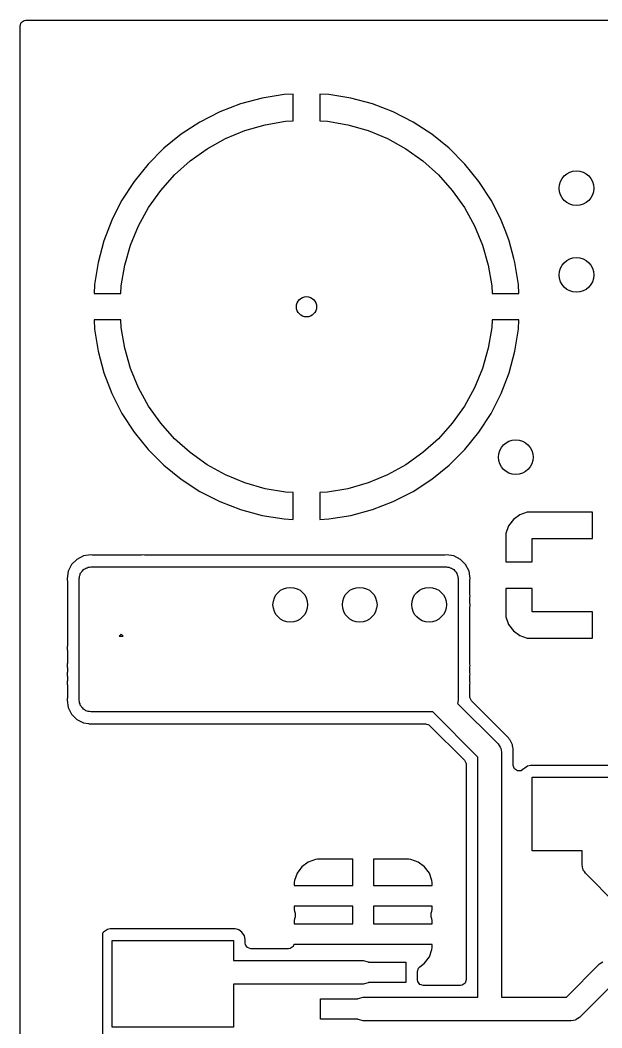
# Model space of a CAD drawing. Extents: x 5.05 to 6.64, y -4.73 to -3.54.
# Drawn here: x 5.051 to 5.448, y -4.225 to -3.539 of the extents above; entities that cross this region are included whole.
import ezdxf

# ---------------------------------------------------------------- set-up
doc = ezdxf.new("R2010")
doc.units = 0
doc.header["$MEASUREMENT"] = 0
doc.layers.add('BLACK', color=7, linetype='CONTINUOUS')

msp = doc.modelspace()

# ---------------------------------------------------------------- linework, layer by layer
at = {"layer": 'BLACK', "linetype": 'CONTINUOUS'}
for p, q in [((5.05144, -3.5429), (5.0522, -3.54057)), ((5.05144, -3.74298), (5.05144, -3.5429)), ((5.0522, -3.54057), (5.05418, -3.53913)), ((5.05418, -3.53913), (5.0554, -3.53894)), ((5.0554, -3.53894), (6.6376, -3.53894)), ((5.21632, -3.592), (5.20164, -3.59594)), ((5.23133, -3.58963), (5.21632, -3.592)), ((5.21632, -3.592), (5.21632, -3.592)), ((5.23752, -3.5893), (5.23133, -3.58963)), ((5.23133, -3.58963), (5.23133, -3.58963)), ((5.23752, -3.6075), (5.23752, -3.5893)), ((5.23752, -3.5893), (5.23752, -3.5893)), ((5.26167, -3.58963), (5.25548, -3.5893)), ((5.25548, -3.5893), (5.25548, -3.6075)), ((5.27668, -3.592), (5.26167, -3.58963)), ((5.29136, -3.59594), (5.27668, -3.592)), ((5.27668, -3.592), (5.27668, -3.592)), ((5.20164, -3.59594), (5.18746, -3.60138)), ((5.30554, -3.60138), (5.29136, -3.59594)), ((5.18745, -3.60138), (5.17392, -3.60828)), ((5.18746, -3.60138), (5.18745, -3.60138)), ((5.30555, -3.60138), (5.30554, -3.60138)), ((5.31908, -3.60828), (5.30555, -3.60138)), ((5.17392, -3.60828), (5.16117, -3.61656)), ((5.17392, -3.60828), (5.17392, -3.60828)), ((5.1914, -3.61958), (5.20455, -3.61413)), ((5.20455, -3.61413), (5.21824, -3.61018)), ((5.21824, -3.61018), (5.23228, -3.6078)), ((5.23228, -3.6078), (5.23752, -3.6075)), ((5.25548, -3.6075), (5.26072, -3.6078)), ((5.26072, -3.6078), (5.27476, -3.61018)), ((5.27476, -3.61018), (5.28845, -3.61413)), ((5.28845, -3.61413), (5.3016, -3.61958)), ((5.33183, -3.61656), (5.31908, -3.60828)), ((5.31908, -3.60828), (5.31908, -3.60828)), ((5.16117, -3.61656), (5.14936, -3.62612)), ((5.17893, -3.62647), (5.1914, -3.61958)), ((5.3016, -3.61958), (5.31407, -3.62647)), ((5.34364, -3.62612), (5.33183, -3.61656)), ((5.33183, -3.61656), (5.33183, -3.61656)), ((5.14936, -3.62612), (5.13862, -3.63686)), ((5.16732, -3.63471), (5.17893, -3.62647)), ((5.31407, -3.62647), (5.32568, -3.63471)), ((5.35438, -3.63686), (5.34364, -3.62612)), ((5.1567, -3.6442), (5.16732, -3.63471)), ((5.32568, -3.63471), (5.3363, -3.6442)), ((5.13862, -3.63686), (5.12906, -3.64867)), ((5.36394, -3.64867), (5.35438, -3.63686)), ((5.14721, -3.65482), (5.1567, -3.6442)), ((5.3363, -3.6442), (5.34579, -3.65482)), ((5.12906, -3.64867), (5.12078, -3.66142)), ((5.13897, -3.66643), (5.14721, -3.65482)), ((5.34579, -3.65482), (5.35403, -3.66643)), ((5.37222, -3.66142), (5.36394, -3.64867)), ((5.12078, -3.66142), (5.11388, -3.67495)), ((5.12078, -3.66142), (5.12078, -3.66142)), ((5.37912, -3.67495), (5.37222, -3.66142)), ((5.37222, -3.66142), (5.37222, -3.66142)), ((5.13208, -3.6789), (5.13897, -3.66643)), ((5.35403, -3.66643), (5.36092, -3.6789)), ((5.11388, -3.67496), (5.10844, -3.68914)), ((5.11388, -3.67495), (5.11388, -3.67496)), ((5.37912, -3.67496), (5.37912, -3.67495)), ((5.38224, -3.68309), (5.37912, -3.67496)), ((5.12663, -3.69205), (5.13208, -3.6789)), ((5.36092, -3.6789), (5.36637, -3.69205)), ((5.10844, -3.68914), (5.1045, -3.70382)), ((5.38456, -3.68914), (5.38224, -3.68309)), ((5.38775, -3.70106), (5.38456, -3.68914)), ((5.12268, -3.70574), (5.12663, -3.69205)), ((5.36637, -3.69205), (5.37032, -3.70574)), ((5.3885, -3.70382), (5.38775, -3.70106)), ((5.1045, -3.70382), (5.10213, -3.71883)), ((5.1045, -3.70382), (5.1045, -3.70382)), ((5.1203, -3.71978), (5.12268, -3.70574)), ((5.37032, -3.70574), (5.3727, -3.71978)), ((5.39087, -3.71883), (5.3885, -3.70382)), ((5.3885, -3.70382), (5.3885, -3.70382)), ((5.10213, -3.71883), (5.1018, -3.72502)), ((5.10213, -3.71883), (5.10213, -3.71883)), ((5.12, -3.72502), (5.1203, -3.71978)), ((5.3727, -3.71978), (5.373, -3.72502)), ((5.3912, -3.72502), (5.39087, -3.71883)), ((5.39087, -3.71883), (5.39087, -3.71883)), ((5.1018, -3.72502), (5.1018, -3.72502)), ((5.1018, -3.72502), (5.12, -3.72502)), ((5.373, -3.72502), (5.3912, -3.72502)), ((5.3912, -3.72502), (5.3912, -3.72502)), ((5.05144, -4.00172), (5.05144, -3.74298)), ((5.12, -3.74298), (5.1018, -3.74298)), ((5.1018, -3.74298), (5.10213, -3.74917)), ((5.1203, -3.74822), (5.12, -3.74298)), ((5.373, -3.74298), (5.3727, -3.74822)), ((5.3912, -3.74298), (5.373, -3.74298)), ((5.39087, -3.74917), (5.3912, -3.74298)), ((5.10213, -3.74917), (5.10213, -3.74917)), ((5.10213, -3.74917), (5.1045, -3.76418)), ((5.12268, -3.76226), (5.1203, -3.74822)), ((5.3727, -3.74822), (5.37032, -3.76226)), ((5.3885, -3.76418), (5.39087, -3.74917)), ((5.39087, -3.74917), (5.39087, -3.74917)), ((5.1045, -3.76418), (5.1045, -3.76418)), ((5.1045, -3.76418), (5.10844, -3.77886)), ((5.12663, -3.77595), (5.12268, -3.76226)), ((5.37032, -3.76226), (5.36637, -3.77595)), ((5.38456, -3.77886), (5.3885, -3.76418)), ((5.3885, -3.76418), (5.3885, -3.76418)), ((5.13208, -3.7891), (5.12663, -3.77595)), ((5.36637, -3.77595), (5.36092, -3.7891)), ((5.10844, -3.77886), (5.11388, -3.79304)), ((5.37912, -3.79304), (5.38456, -3.77886)), ((5.13897, -3.80157), (5.13208, -3.7891)), ((5.36092, -3.7891), (5.35403, -3.80157)), ((5.11388, -3.79304), (5.11388, -3.79305)), ((5.11388, -3.79305), (5.12078, -3.80658)), ((5.37222, -3.80658), (5.37617, -3.79883)), ((5.37617, -3.79883), (5.37912, -3.79305)), ((5.37912, -3.79305), (5.37912, -3.79304)), ((5.14721, -3.81318), (5.13897, -3.80157)), ((5.35403, -3.80157), (5.34579, -3.81318)), ((5.12078, -3.80658), (5.12078, -3.80658)), ((5.12078, -3.80658), (5.12906, -3.81933)), ((5.36394, -3.81933), (5.37222, -3.80658)), ((5.37222, -3.80658), (5.37222, -3.80658)), ((5.12906, -3.81933), (5.12906, -3.81933)), ((5.12906, -3.81933), (5.13862, -3.83114)), ((5.1567, -3.8238), (5.14721, -3.81318)), ((5.34579, -3.81318), (5.3363, -3.8238)), ((5.35438, -3.83114), (5.36394, -3.81933)), ((5.36394, -3.81933), (5.36394, -3.81933)), ((5.16732, -3.83329), (5.1567, -3.8238)), ((5.3363, -3.8238), (5.32568, -3.83329)), ((5.13862, -3.83114), (5.14936, -3.84188)), ((5.17893, -3.84153), (5.16732, -3.83329)), ((5.32568, -3.83329), (5.31407, -3.84153)), ((5.34364, -3.84188), (5.35438, -3.83114)), ((5.14936, -3.84188), (5.16117, -3.85144)), ((5.1914, -3.84842), (5.17893, -3.84153)), ((5.31407, -3.84153), (5.3016, -3.84842)), ((5.33183, -3.85144), (5.34364, -3.84188)), ((5.16117, -3.85144), (5.16117, -3.85144)), ((5.16117, -3.85144), (5.17392, -3.85972)), ((5.20455, -3.85387), (5.1914, -3.84842)), ((5.21824, -3.85782), (5.20455, -3.85387)), ((5.28845, -3.85387), (5.27476, -3.85782)), ((5.3016, -3.84842), (5.28845, -3.85387)), ((5.31908, -3.85972), (5.33183, -3.85144)), ((5.33183, -3.85144), (5.33183, -3.85144)), ((5.17392, -3.85972), (5.17392, -3.85972)), ((5.17392, -3.85972), (5.18745, -3.86662)), ((5.23228, -3.8602), (5.21824, -3.85782)), ((5.23752, -3.8605), (5.23228, -3.8602)), ((5.23752, -3.8787), (5.23752, -3.8605)), ((5.26072, -3.8602), (5.25548, -3.8605)), ((5.25548, -3.8605), (5.25548, -3.8787)), ((5.27476, -3.85782), (5.26072, -3.8602)), ((5.30555, -3.86662), (5.31908, -3.85972)), ((5.31908, -3.85972), (5.31908, -3.85972)), ((5.18745, -3.86662), (5.18746, -3.86662)), ((5.18746, -3.86662), (5.20164, -3.87206)), ((5.29136, -3.87206), (5.30554, -3.86662)), ((5.30554, -3.86662), (5.30555, -3.86662)), ((5.20164, -3.87206), (5.21632, -3.876)), ((5.27668, -3.876), (5.29136, -3.87206)), ((5.39686, -3.87382), (5.39175, -3.87561)), ((5.39808, -3.87371), (5.39686, -3.87382)), ((5.44126, -3.87371), (5.39808, -3.87371)), ((5.44126, -3.89168), (5.44126, -3.87371)), ((5.21632, -3.876), (5.21632, -3.876)), ((5.21632, -3.876), (5.23133, -3.87837)), ((5.23133, -3.87837), (5.23133, -3.87837)), ((5.23133, -3.87837), (5.23752, -3.8787)), ((5.23752, -3.8787), (5.23752, -3.8787)), ((5.25548, -3.8787), (5.26167, -3.87837)), ((5.25548, -3.8787), (5.25548, -3.8787)), ((5.26167, -3.87837), (5.27668, -3.876)), ((5.27668, -3.876), (5.27668, -3.876)), ((5.38739, -3.87883), (5.38417, -3.88319)), ((5.39175, -3.87561), (5.38739, -3.87883)), ((5.38239, -3.8883), (5.38227, -3.88951)), ((5.38417, -3.88319), (5.38239, -3.8883)), ((5.38227, -3.88951), (5.38227, -3.90769)), ((5.40024, -3.90769), (5.40024, -3.89168)), ((5.40024, -3.89168), (5.44126, -3.89168)), ((5.09012, -3.90592), (5.08653, -3.90951)), ((5.09464, -3.90361), (5.09012, -3.90592)), ((5.09965, -3.90282), (5.09464, -3.90361)), ((5.09464, -3.90361), (5.09464, -3.90361)), ((5.1006, -3.90297), (5.09965, -3.90282)), ((5.09965, -3.90282), (5.09965, -3.90282)), ((5.10122, -3.90302), (5.1006, -3.90297)), ((5.13351, -3.90302), (5.10122, -3.90302)), ((5.13413, -3.90297), (5.13351, -3.90302)), ((5.13508, -3.90282), (5.13413, -3.90297)), ((5.13604, -3.90297), (5.13508, -3.90282)), ((5.13508, -3.90282), (5.13508, -3.90282)), ((5.13666, -3.90302), (5.13604, -3.90297)), ((5.3402, -3.90302), (5.13666, -3.90302)), ((5.34082, -3.90297), (5.3402, -3.90302)), ((5.34178, -3.90282), (5.34082, -3.90297)), ((5.34679, -3.90361), (5.34178, -3.90282)), ((5.34178, -3.90282), (5.34178, -3.90282)), ((5.35131, -3.90592), (5.34679, -3.90361)), ((5.34679, -3.90361), (5.34679, -3.90361)), ((5.35308, -3.90769), (5.35131, -3.90592)), ((5.35131, -3.90592), (5.35131, -3.90592)), ((5.3549, -3.90951), (5.35308, -3.90769)), ((5.38227, -3.90769), (5.40024, -3.90769)), ((5.08422, -3.91403), (5.0837, -3.91735)), ((5.08653, -3.90951), (5.08422, -3.91403)), ((5.08422, -3.91403), (5.08422, -3.91403)), ((5.09224, -3.91645), (5.09244, -3.91557)), ((5.09244, -3.91557), (5.093, -3.91486)), ((5.093, -3.91486), (5.09339, -3.91405)), ((5.09339, -3.91405), (5.0941, -3.91349)), ((5.0941, -3.91349), (5.09466, -3.91278)), ((5.09466, -3.91278), (5.09547, -3.91239)), ((5.09547, -3.91239), (5.09618, -3.91183)), ((5.09618, -3.91183), (5.09706, -3.91163)), ((5.09706, -3.91163), (5.09787, -3.91124)), ((5.09787, -3.91124), (5.09877, -3.91124)), ((5.09877, -3.91124), (5.09965, -3.91104)), ((5.09965, -3.91104), (5.11146, -3.91104)), ((5.11146, -3.91104), (5.13508, -3.91104)), ((5.13508, -3.91104), (5.34178, -3.91104)), ((5.34178, -3.91104), (5.34265, -3.91124)), ((5.34265, -3.91124), (5.34356, -3.91124)), ((5.34356, -3.91124), (5.34437, -3.91163)), ((5.34437, -3.91163), (5.34525, -3.91183)), ((5.34525, -3.91183), (5.34595, -3.91239)), ((5.34595, -3.91239), (5.34676, -3.91278)), ((5.34676, -3.91278), (5.34733, -3.91349)), ((5.34733, -3.91349), (5.34803, -3.91405)), ((5.34803, -3.91405), (5.34842, -3.91486)), ((5.34842, -3.91486), (5.34898, -3.91557)), ((5.34898, -3.91557), (5.34918, -3.91645)), ((5.3572, -3.91403), (5.3549, -3.90951)), ((5.35773, -3.91735), (5.3572, -3.91403)), ((5.3572, -3.91403), (5.3572, -3.91403)), ((5.0837, -3.91735), (5.08343, -3.91904)), ((5.08343, -3.91904), (5.08343, -3.91904)), ((5.08343, -3.91904), (5.08358, -3.91999)), ((5.08358, -3.91999), (5.08363, -3.92061)), ((5.08363, -3.92061), (5.08363, -3.96471)), ((5.09165, -3.91904), (5.09185, -3.91816)), ((5.09165, -3.96628), (5.09165, -3.91904)), ((5.09185, -3.91726), (5.09224, -3.91645)), ((5.09185, -3.91816), (5.09185, -3.91726)), ((5.34918, -3.91645), (5.34957, -3.91726)), ((5.34957, -3.91726), (5.34957, -3.91816)), ((5.34957, -3.91816), (5.34978, -3.91904)), ((5.34978, -3.91904), (5.34978, -3.93085)), ((5.35799, -3.91904), (5.35773, -3.91735)), ((5.35773, -3.91735), (5.35773, -3.91735)), ((5.3578, -3.92061), (5.35784, -3.91999)), ((5.3578, -3.92566), (5.3578, -3.92061)), ((5.35784, -3.91999), (5.35799, -3.91904)), ((5.3578, -3.92928), (5.3578, -3.92566)), ((5.35784, -3.9299), (5.3578, -3.92928)), ((5.40024, -3.92566), (5.38227, -3.92566)), ((5.38227, -3.92566), (5.38227, -3.94384)), ((5.40024, -3.94168), (5.40024, -3.92566)), ((5.34978, -3.93085), (5.34978, -3.93085)), ((5.34978, -3.93085), (5.34978, -3.97809)), ((5.3578, -3.93242), (5.35784, -3.9318)), ((5.3578, -3.93483), (5.3578, -3.93242)), ((5.35782, -3.93531), (5.3578, -3.93483)), ((5.358, -3.93676), (5.35782, -3.93531)), ((5.35799, -3.93085), (5.35784, -3.9299)), ((5.35784, -3.9318), (5.35799, -3.93085)), ((5.35799, -3.93085), (5.35799, -3.93085)), ((5.3578, -3.93868), (5.35782, -3.9382)), ((5.3578, -3.97652), (5.3578, -3.93868)), ((5.35782, -3.9382), (5.35787, -3.9378)), ((5.35787, -3.9378), (5.358, -3.93676)), ((5.44126, -3.94168), (5.40024, -3.94168)), ((5.44126, -3.95965), (5.44126, -3.94168)), ((5.38227, -3.94384), (5.38239, -3.94506)), ((5.38239, -3.94506), (5.38417, -3.95017)), ((5.38417, -3.95017), (5.38739, -3.95453)), ((5.12032, -3.95693), (5.11896, -3.95828)), ((5.12167, -3.95828), (5.12032, -3.95693)), ((5.38739, -3.95453), (5.39175, -3.95774)), ((5.11896, -3.95828), (5.12167, -3.95828)), ((5.39175, -3.95774), (5.39686, -3.95953)), ((5.39686, -3.95953), (5.39686, -3.95953)), ((5.39686, -3.95953), (5.39808, -3.95965)), ((5.39808, -3.95965), (5.44126, -3.95965)), ((5.08358, -3.96533), (5.08343, -3.96628)), ((5.08343, -3.96628), (5.08355, -3.96704)), ((5.08355, -3.96704), (5.08358, -3.96724)), ((5.08363, -3.96471), (5.08358, -3.96533)), ((5.08358, -3.96724), (5.08363, -3.96786)), ((5.08363, -3.96786), (5.08363, -3.97652)), ((5.09165, -3.97809), (5.09165, -3.96628)), ((5.08358, -3.97714), (5.08343, -3.97809)), ((5.08363, -3.97652), (5.08358, -3.97714)), ((5.35784, -3.97714), (5.3578, -3.97652)), ((5.35799, -3.97809), (5.35784, -3.97714)), ((5.08343, -3.97809), (5.08343, -3.97809)), ((5.08343, -3.97809), (5.08358, -3.97905)), ((5.08358, -3.98305), (5.08343, -3.984)), ((5.08343, -3.984), (5.08343, -3.984)), ((5.08343, -3.984), (5.08358, -3.98495)), ((5.08358, -3.97905), (5.08363, -3.97967)), ((5.08363, -3.98243), (5.08358, -3.98305)), ((5.08363, -3.97967), (5.08363, -3.98243)), ((5.09165, -3.984), (5.09165, -3.97809)), ((5.09165, -3.97809), (5.09165, -3.97809)), ((5.09165, -3.98991), (5.09165, -3.984)), ((5.09165, -3.984), (5.09165, -3.984)), ((5.34978, -3.97809), (5.34978, -3.97809)), ((5.34978, -3.97809), (5.34978, -3.984)), ((5.34978, -3.984), (5.34978, -3.984)), ((5.34978, -3.984), (5.34978, -3.98991)), ((5.3578, -3.97967), (5.35784, -3.97905)), ((5.3578, -3.98243), (5.3578, -3.97967)), ((5.35784, -3.98305), (5.3578, -3.98243)), ((5.35784, -3.97905), (5.35799, -3.97809)), ((5.35799, -3.984), (5.35784, -3.98305)), ((5.35784, -3.98495), (5.35799, -3.984)), ((5.35799, -3.97809), (5.35799, -3.97809)), ((5.35799, -3.984), (5.35799, -3.984)), ((5.08358, -3.98895), (5.08343, -3.98991)), ((5.08343, -3.98991), (5.08343, -3.98991)), ((5.08343, -3.98991), (5.08358, -3.99086)), ((5.08358, -3.98495), (5.08363, -3.98557)), ((5.08363, -3.98833), (5.08358, -3.98895)), ((5.08358, -3.99086), (5.08363, -3.99148)), ((5.08363, -3.98557), (5.08363, -3.98833)), ((5.09165, -4.00172), (5.09165, -3.98991)), ((5.09165, -3.98991), (5.09165, -3.98991)), ((5.34978, -3.98991), (5.34978, -3.98991)), ((5.34978, -3.98991), (5.34978, -4.00172)), ((5.3578, -3.98557), (5.35784, -3.98495)), ((5.3578, -3.98833), (5.3578, -3.98557)), ((5.35784, -3.98895), (5.3578, -3.98833)), ((5.3578, -3.99148), (5.35784, -3.99086)), ((5.35799, -3.98991), (5.35784, -3.98895)), ((5.35784, -3.99086), (5.35799, -3.98991)), ((5.35799, -3.98991), (5.35799, -3.98991)), ((5.08363, -3.99148), (5.08363, -4.00014)), ((5.3578, -3.99935), (5.3578, -3.99148)), ((5.05144, -4.12794), (5.05144, -4.00172)), ((5.08358, -4.00076), (5.08343, -4.00172)), ((5.08343, -4.00172), (5.08343, -4.00172)), ((5.08343, -4.00172), (5.08422, -4.00673)), ((5.08363, -4.00014), (5.08358, -4.00076)), ((5.09185, -4.0026), (5.09165, -4.00172)), ((5.09185, -4.0035), (5.09185, -4.0026)), ((5.09224, -4.00431), (5.09185, -4.0035)), ((5.09244, -4.00519), (5.09224, -4.00431)), ((5.34957, -4.0035), (5.34938, -4.00391)), ((5.34938, -4.00391), (5.37696, -4.03149)), ((5.34978, -4.00172), (5.34957, -4.0026)), ((5.34957, -4.0026), (5.34957, -4.0035)), ((5.35784, -3.99997), (5.3578, -3.99935)), ((5.3587, -4.00165), (5.35784, -3.99997)), ((5.35896, -4.00215), (5.3587, -4.00165)), ((5.38366, -4.02685), (5.35896, -4.00215)), ((5.08422, -4.00673), (5.08422, -4.00673)), ((5.08422, -4.00673), (5.08653, -4.01125)), ((5.08653, -4.01125), (5.09012, -4.01484)), ((5.093, -4.00589), (5.09244, -4.00519)), ((5.09339, -4.0067), (5.093, -4.00589)), ((5.0941, -4.00727), (5.09339, -4.0067)), ((5.09466, -4.00797), (5.0941, -4.00727)), ((5.09547, -4.00836), (5.09466, -4.00797)), ((5.09618, -4.00892), (5.09547, -4.00836)), ((5.09706, -4.00912), (5.09618, -4.00892)), ((5.09787, -4.00952), (5.09706, -4.00912)), ((5.09877, -4.00952), (5.09787, -4.00952)), ((5.09965, -4.00972), (5.09877, -4.00952)), ((5.33256, -4.00972), (5.09965, -4.00972)), ((5.3633, -4.04046), (5.33256, -4.00972)), ((5.09012, -4.01484), (5.09464, -4.01714)), ((5.09464, -4.01714), (5.09464, -4.01714)), ((5.09464, -4.01714), (5.09464, -4.01714)), ((5.09464, -4.01714), (5.09791, -4.01766)), ((5.09791, -4.01766), (5.09839, -4.01774)), ((5.09839, -4.01774), (5.09965, -4.01794)), ((5.09965, -4.01794), (5.1006, -4.01778)), ((5.09965, -4.01794), (5.09965, -4.01794)), ((5.09965, -4.01794), (5.09965, -4.01794)), ((5.1006, -4.01778), (5.10122, -4.01774)), ((5.10122, -4.01774), (5.32759, -4.01774)), ((5.32759, -4.01774), (5.32992, -4.01849)), ((5.32992, -4.01849), (5.33039, -4.0189)), ((5.33039, -4.0189), (5.35412, -4.04263)), ((5.37696, -4.03149), (5.37767, -4.03263)), ((5.38442, -4.02762), (5.38366, -4.02685)), ((5.38366, -4.02685), (5.38366, -4.02685)), ((5.38486, -4.02848), (5.38442, -4.02762)), ((5.38519, -4.02901), (5.38486, -4.02848)), ((5.38575, -4.02979), (5.38519, -4.02901)), ((5.38605, -4.0307), (5.38575, -4.02979)), ((5.38629, -4.03128), (5.38605, -4.0307)), ((5.38673, -4.03214), (5.38629, -4.03128)), ((5.38688, -4.03309), (5.38673, -4.03214)), ((5.37767, -4.03263), (5.37851, -4.03368)), ((5.37851, -4.03368), (5.37861, -4.03412)), ((5.37861, -4.03412), (5.37885, -4.03451)), ((5.37885, -4.03451), (5.379, -4.03584)), ((5.379, -4.03584), (5.3793, -4.03715)), ((5.3793, -4.03715), (5.3793, -4.20394)), ((5.38702, -4.03369), (5.38688, -4.03309)), ((5.38732, -4.03461), (5.38702, -4.03369)), ((5.38732, -4.04602), (5.38732, -4.03461)), ((5.38732, -4.03461), (5.38732, -4.03461)), ((5.35412, -4.04263), (5.35523, -4.04481)), ((5.35523, -4.04481), (5.35528, -4.04543)), ((5.35528, -4.04543), (5.35528, -4.19196)), ((5.3633, -4.20394), (5.3633, -4.04046)), ((5.38733, -4.04617), (5.38732, -4.04602)), ((5.38817, -4.04847), (5.38733, -4.04617)), ((5.39906, -4.04623), (5.39711, -4.04662)), ((5.39945, -4.04616), (5.39906, -4.04623)), ((5.50103, -4.04616), (5.39945, -4.04616)), ((5.39021, -4.04983), (5.38817, -4.04847)), ((5.39265, -4.04973), (5.39021, -4.04983)), ((5.3941, -4.04859), (5.39265, -4.04973)), ((5.39418, -4.04867), (5.3941, -4.04859)), ((5.39446, -4.0484), (5.39418, -4.04867)), ((5.39451, -4.04836), (5.39446, -4.0484)), ((5.39512, -4.04795), (5.39451, -4.04836)), ((5.39711, -4.04662), (5.39512, -4.04795)), ((5.40024, -4.10418), (5.40024, -4.05418)), ((5.40024, -4.05418), (5.50024, -4.05418)), ((5.43417, -4.10418), (5.40024, -4.10418)), ((5.43417, -4.11392), (5.43417, -4.10418)), ((5.24762, -4.11188), (5.24326, -4.1151)), ((5.25273, -4.11009), (5.24762, -4.11188)), ((5.25394, -4.10998), (5.25273, -4.11009)), ((5.27811, -4.10998), (5.25394, -4.10998)), ((5.27811, -4.12794), (5.27811, -4.10998)), ((5.31627, -4.10998), (5.29211, -4.10998)), ((5.29211, -4.10998), (5.29211, -4.12794)), ((5.31748, -4.11009), (5.31627, -4.10998)), ((5.3226, -4.11188), (5.31748, -4.11009)), ((5.31748, -4.11009), (5.31748, -4.11009)), ((5.32696, -4.1151), (5.3226, -4.11188)), ((5.43447, -4.11523), (5.43417, -4.11392)), ((5.24004, -4.11945), (5.23825, -4.12457)), ((5.24326, -4.1151), (5.24004, -4.11945)), ((5.33017, -4.11945), (5.32696, -4.1151)), ((5.33196, -4.12457), (5.33017, -4.11945)), ((5.43462, -4.11656), (5.43447, -4.11523)), ((5.43486, -4.11695), (5.43462, -4.11656)), ((5.43496, -4.11739), (5.43486, -4.11695)), ((5.4358, -4.11844), (5.43496, -4.11739)), ((5.43651, -4.11958), (5.4358, -4.11844)), ((5.45754, -4.1406), (5.43651, -4.11958)), ((5.05144, -4.14194), (5.05144, -4.12794)), ((5.23825, -4.12457), (5.23814, -4.12578)), ((5.23814, -4.12578), (5.23814, -4.12794)), ((5.23814, -4.12794), (5.27811, -4.12794)), ((5.29211, -4.12794), (5.33207, -4.12794)), ((5.33207, -4.12578), (5.33196, -4.12457)), ((5.33207, -4.12794), (5.33207, -4.12578)), ((5.05144, -4.7251), (5.05144, -4.14194)), ((5.27811, -4.14194), (5.23814, -4.14194)), ((5.23814, -4.14194), (5.23814, -4.14411)), ((5.27811, -4.15394), (5.27811, -4.14194)), ((5.33207, -4.14194), (5.29211, -4.14194)), ((5.29211, -4.14194), (5.29211, -4.15394)), ((5.33207, -4.14411), (5.33207, -4.14194)), ((5.23814, -4.14411), (5.23825, -4.14532)), ((5.23825, -4.14532), (5.23871, -4.14664)), ((5.23871, -4.14664), (5.23877, -4.14908)), ((5.23877, -4.14908), (5.23871, -4.14925)), ((5.33145, -4.14681), (5.3315, -4.14664)), ((5.3315, -4.14925), (5.33145, -4.14681)), ((5.3315, -4.14664), (5.33196, -4.14532)), ((5.33196, -4.14532), (5.33207, -4.14411)), ((5.23825, -4.15057), (5.23814, -4.15178)), ((5.23814, -4.15178), (5.23814, -4.15394)), ((5.23814, -4.15394), (5.27811, -4.15394)), ((5.23871, -4.14925), (5.23825, -4.15057)), ((5.29211, -4.15394), (5.33207, -4.15394)), ((5.33196, -4.15057), (5.3315, -4.14925)), ((5.33207, -4.15178), (5.33196, -4.15057)), ((5.33207, -4.15394), (5.33207, -4.15178)), ((5.10824, -4.15952), (5.10765, -4.1604)), ((5.10765, -4.1604), (5.10765, -4.22926)), ((5.11089, -4.15774), (5.10824, -4.15952)), ((5.11284, -4.15736), (5.11089, -4.15774)), ((5.11323, -4.15728), (5.11284, -4.15736)), ((5.19749, -4.15728), (5.11323, -4.15728)), ((5.19795, -4.15737), (5.19749, -4.15728)), ((5.19983, -4.15774), (5.19795, -4.15737)), ((5.20037, -4.15811), (5.19983, -4.15774)), ((5.20248, -4.15952), (5.20037, -4.15811)), ((5.20425, -4.16217), (5.20248, -4.15952)), ((5.20472, -4.16451), (5.20425, -4.16217)), ((5.11402, -4.22435), (5.11402, -4.1653)), ((5.11402, -4.1653), (5.1967, -4.1653)), ((5.1967, -4.1653), (5.1967, -4.17894)), ((5.20472, -4.16696), (5.20472, -4.16451)), ((5.20491, -4.16819), (5.20472, -4.16696)), ((5.20635, -4.17017), (5.20491, -4.16819)), ((5.23738, -4.16929), (5.2354, -4.17073)), ((5.23767, -4.16842), (5.23738, -4.16929)), ((5.23814, -4.16794), (5.23767, -4.16842)), ((5.33207, -4.16794), (5.23814, -4.16794)), ((5.33207, -4.17011), (5.33207, -4.16794)), ((5.20868, -4.17093), (5.20635, -4.17017)), ((5.23418, -4.17093), (5.20868, -4.17093)), ((5.2354, -4.17073), (5.23418, -4.17093)), ((5.32696, -4.18079), (5.33017, -4.17644)), ((5.33017, -4.17644), (5.33196, -4.17132)), ((5.33196, -4.17132), (5.33207, -4.17011)), ((5.1967, -4.17894), (5.28511, -4.17894)), ((5.28511, -4.17894), (5.28858, -4.17974)), ((5.28858, -4.17974), (5.28884, -4.17994)), ((5.28884, -4.17994), (5.31411, -4.17994)), ((5.31411, -4.17994), (5.31411, -4.19394)), ((5.32288, -4.18403), (5.32373, -4.18317)), ((5.32373, -4.18317), (5.32696, -4.18079)), ((5.42351, -4.20394), (5.44617, -4.18129)), ((5.44617, -4.18129), (5.4473, -4.18057)), ((5.4473, -4.18057), (5.44835, -4.17974)), ((5.32213, -4.18636), (5.32288, -4.18403)), ((5.32213, -4.19196), (5.32213, -4.18636)), ((5.28511, -4.19494), (5.1967, -4.19494)), ((5.1967, -4.19494), (5.1967, -4.22435)), ((5.28858, -4.19415), (5.28511, -4.19494)), ((5.28884, -4.19394), (5.28858, -4.19415)), ((5.31411, -4.19394), (5.28884, -4.19394)), ((5.32232, -4.19319), (5.32213, -4.19196)), ((5.32376, -4.19517), (5.32232, -4.19319)), ((5.32609, -4.19593), (5.32376, -4.19517)), ((5.35132, -4.19593), (5.32609, -4.19593)), ((5.35255, -4.19573), (5.35132, -4.19593)), ((5.35453, -4.19429), (5.35255, -4.19573)), ((5.35528, -4.19196), (5.35453, -4.19429)), ((5.45514, -4.19494), (5.43248, -4.2176)), ((5.28164, -4.20474), (5.28511, -4.20394)), ((5.28511, -4.20394), (5.3633, -4.20394)), ((5.3793, -4.20394), (5.42351, -4.20394)), ((5.25611, -4.21894), (5.25611, -4.20494)), ((5.25611, -4.20494), (5.28137, -4.20494)), ((5.28137, -4.20494), (5.28164, -4.20474)), ((5.43248, -4.2176), (5.43134, -4.21832)), ((5.1967, -4.22435), (5.11402, -4.22435)), ((5.28137, -4.21894), (5.25611, -4.21894)), ((5.28164, -4.21915), (5.28137, -4.21894)), ((5.28511, -4.21994), (5.28164, -4.21915)), ((5.36777, -4.21994), (5.28511, -4.21994)), ((5.42682, -4.21994), (5.36777, -4.21994)), ((5.42813, -4.21965), (5.42682, -4.21994)), ((5.42947, -4.2195), (5.42813, -4.21965)), ((5.42985, -4.21925), (5.42947, -4.2195)), ((5.43029, -4.21915), (5.42985, -4.21925)), ((5.43134, -4.21832), (5.43029, -4.21915))]:
    msp.add_line(p, q, dxfattribs=at)
at = {"layer": 'BLACK'}
for centre, radius in [((5.43036, -3.65329), 0.01181), ((5.43036, -3.71235), 0.01181), ((5.2465, -3.734), 0.00689), ((5.38902, -3.83636), 0.01181), ((5.23548, -3.93676), 0.01181), ((5.28272, -3.93676), 0.01181), ((5.32996, -3.93676), 0.01181)]:
    msp.add_circle(centre, radius, dxfattribs=at)

doc.saveas('drawing.dxf')
